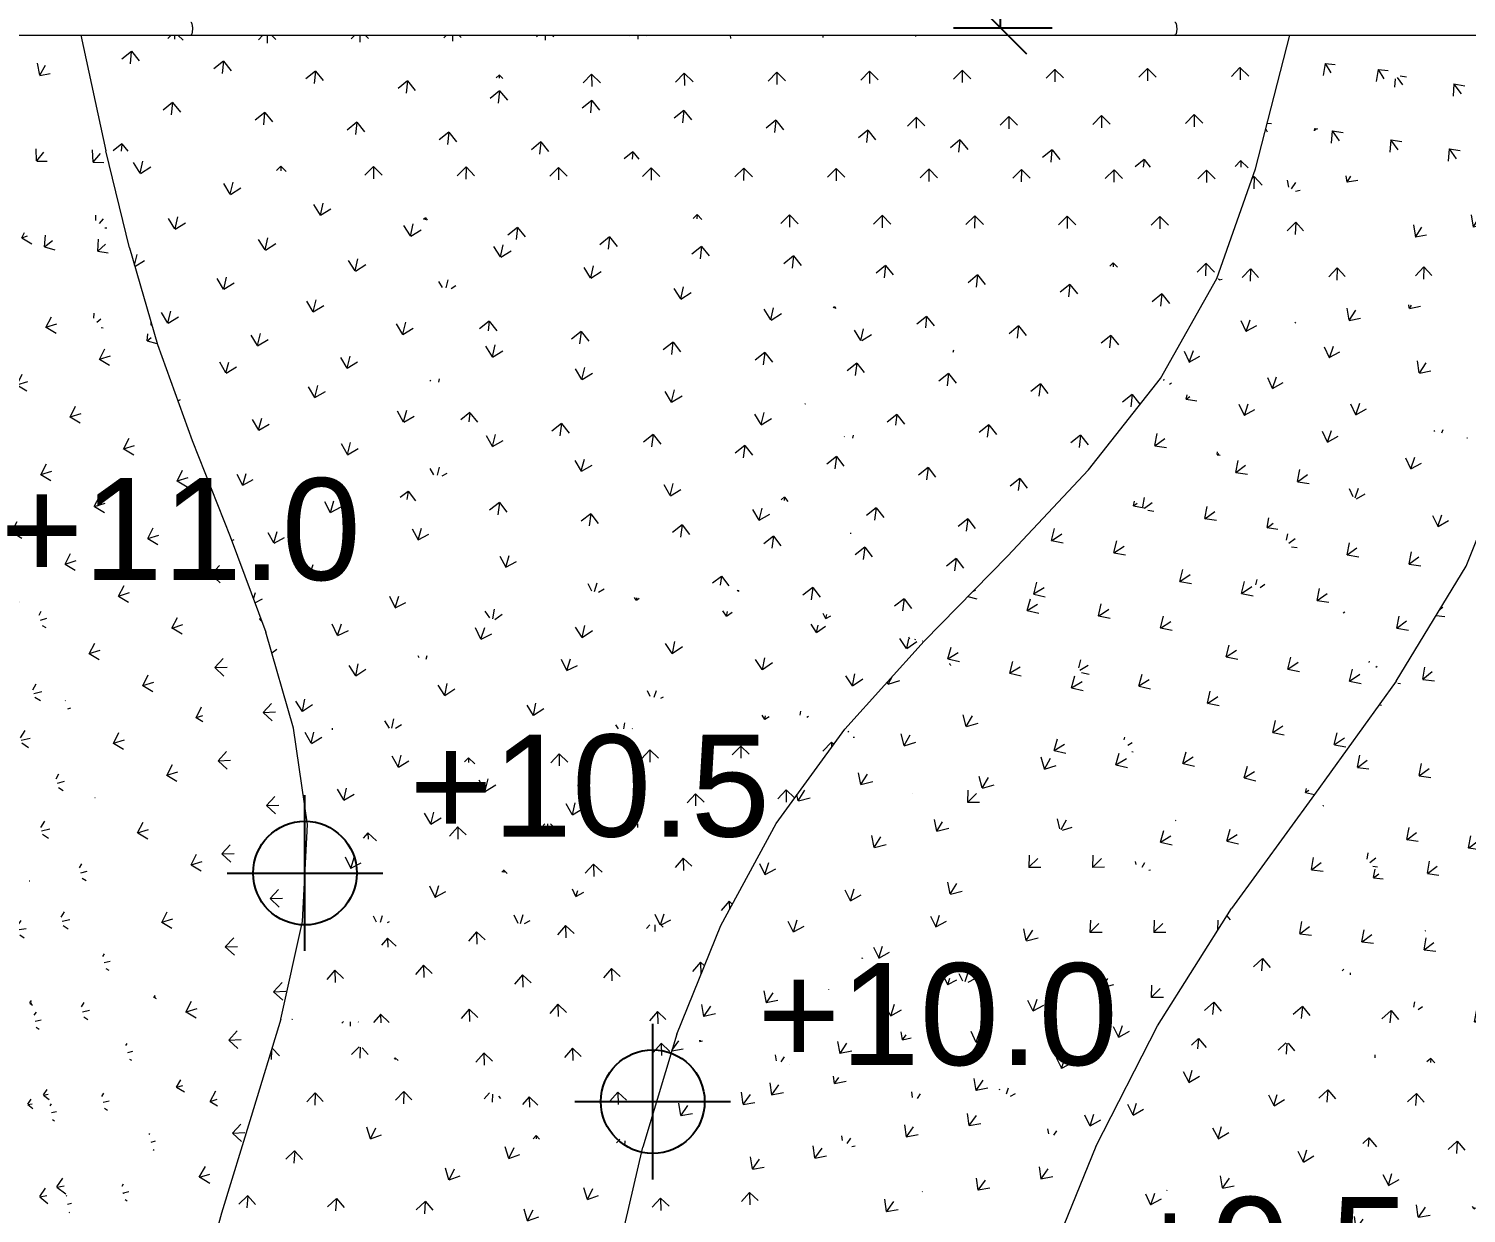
# Model space of a CAD drawing. Header units: millimetres. Extents: x 12827 to 178996, y -27589 to 73652.
# Drawn here: x 80428 to 85972, y -1413 to 3154 of the extents above; entities that cross this region are included whole.
import ezdxf

# ---------------------------------------------------------------- set-up
doc = ezdxf.new("R2010")
doc.units = ezdxf.units.MM
for name, color, linetype, lineweight in [('A-ANNO-DIMS', 211, 'Continuous', 5), ('A-ANNO-NOTE', 131, 'Continuous', 25), ('A-FLOR', 192, 'Continuous', 9), ('A-FLOR-HRAL', 11, 'Continuous', 9), ('A-FLOR-PATT', 8, 'Continuous', 9)]:
    doc.layers.add(name, color=color, linetype=linetype, lineweight=lineweight)
doc.styles.add('Arial_1', font='arial.ttf', dxfattribs={"height": 393.413174})
doc.styles.add('Arial_2', font='arial.ttf', dxfattribs={"width": 0.7, "height": 295.05988})
doc.dimstyles.new('Linear_-_1_5mm_Arial__Right_', dxfattribs={"dimscale": 304.8, "dimtxt": 300, "dimasz": 0.656168, "dimexe": 0.656168, "dimexo": 0.0625, "dimgap": 0.328084, "dimtad": 1, "dimdec": 0, "dimzin": 0, "dimdsep": 46, "dimtxsty": 'Arial_2', "dimblk1": 'OBLIQUE', "dimblk2": 'OBLIQUE', "dimsah": 1, "dimcen": 0.09, "dimadec": 0, "dimazin": 0, "dimtfac": 1, "dimtdec": 4, "dimtix": 1, "dimtmove": 0, "dimatfit": 3, "dimfxl": 0.656168, "dimfxlon": 1, "dimtvp": 1, "dimtolj": 1, "dimtzin": 0, "dimarcsym": 2})

# ---------------------------------------------------------------- blocks, each defined once
blk = doc.blocks.new('Railings 6 - Railings 6-15750741-Copy of 1_F')
at = {"layer": 'A-FLOR-HRAL'}
for p, q in [((79878.4, 3129.3), (81053.5, 3129.3)), ((81053.5, 3129.3), (84848.1, 3129.3)), ((84848.2, 3129.3), (86248.2, 3129.3))]:
    blk.add_line(p, q, dxfattribs=at)
for points, knots in [([(81052.8, 3179.1), (81053.3, 3179.4), (81054.3, 3179.4), (81055.8, 3177.6), (81057.1, 3174.3), (81058.2, 3169.6), (81059, 3163.9), (81059.5, 3155.4), (81059.1, 3144.2), (81057.5, 3135.3), (81055.8, 3130.9), (81054.8, 3129.8), (81054.3, 3129.5)], [0, 0, 0, 0, 0.083333, 0.166667, 0.25, 0.333333, 0.416667, 0.5, 0.666667, 0.833333, 0.916667, 1, 1, 1, 1]), ([(84847.3, 3179.1), (84847.9, 3179.4), (84849.1, 3179.4), (84850.9, 3177.6), (84852.5, 3174.3), (84853.8, 3169.6), (84854.7, 3163.9), (84855.3, 3155.4), (84855, 3146.5), (84853.8, 3138.8), (84852.4, 3134.2), (84850.9, 3130.9), (84849.6, 3129.8), (84849.1, 3129.5)], [0, 0, 0, 0, 0.083333, 0.166667, 0.25, 0.333333, 0.416667, 0.5, 0.666667, 0.75, 0.833333, 0.916667, 1, 1, 1, 1])]:
    blk.add_open_spline(points, degree=3, knots=knots, dxfattribs=at)
for points in [[(81054.3, 3129.5), (81053.8, 3129.2), (81053.3, 3129.2), (81052.8, 3129.5)], [(84849.1, 3129.5), (84848.5, 3129.2), (84847.8, 3129.2), (84847.2, 3129.5)]]:
    blk.add_open_spline(points, degree=3, dxfattribs=at)
blk = doc.blocks.new('DLN_Slab Level Mark - SSL-2mm_Type 2-2670448-Copy of 1_F')
at = {"layer": 'A-ANNO-NOTE'}
for p, q in [((0, 1.5), (0, -1.5)), ((-1.5, 0), (1.5, 0))]:
    blk.add_line(p, q, dxfattribs=at)
blk.add_circle((0, 0), 1, dxfattribs=at)
blk = doc.blocks.new('_Oblique')
at = {"color": 0, "linetype": 'ByBlock', "lineweight": -2}
blk.add_line((-0.5, -0.5), (0.5, 0.5), dxfattribs=at)
blk = doc.blocks.new('DIMBLOCK171-Copy of 1_F')
at = {"layer": 'A-ANNO-DIMS', "color": 0, "lineweight": -2, "transparency": 16777216}
for p, q in [((83994.5, 4657.5), (84375.4, 4657.5)), ((84175.4, 3157.5), (84175.4, 4657.5)), ((83994.5, 3157.5), (84375.4, 3157.5))]:
    blk.add_line(p, q, dxfattribs=at)
at = {"layer": 'Defpoints', "color": 0, "transparency": 16777216}
for p in [(83975.4, 4657.5), (84175.4, 4657.5), (83975.4, 3157.5)]:
    blk.add_point(p, dxfattribs=at)
at = {"layer": 'A-ANNO-DIMS', "color": 0, "lineweight": -2, "transparency": 16777216, "xscale": 200, "yscale": 200, "zscale": 200}
for p, rotation in [((84175.4, 4657.5), 90), ((84175.4, 3157.5), 270)]:
    blk.add_blockref('_Oblique', p, dxfattribs=dict(at, rotation=rotation))
at = {"layer": 'A-ANNO-DIMS', "color": 0, "transparency": 16777216, "insert": (84426, 3907.5), "char_height": 295.06, "width": 753.231, "attachment_point": 5, "rotation": 270, "style": 'Arial_2'}
blk.add_mtext('\\A1;1500', dxfattribs=at)

msp = doc.modelspace()

# ---------------------------------------------------------------- hatches: boundary and pattern name
at = {"layer": 'A-FLOR-PATT'}
h = msp.add_hatch(dxfattribs=at)
h.set_pattern_fill('FP_1875', color=256, style=0, pattern_type=2)
h.set_pattern_definition([(60.227, (9063.94, -25012.83), (-48.3869, 249.3253), [44.147, -288.832]), (10.522, (9063.94, -25012.83), (-48.38375, 249.32595), [40.76, -176.628]), (100.983, (9063.94, -25012.83), (-213.733, -39.7011), [47.621, -206.357])])
h.paths.add_polyline_path([(80725.95993, 2683.22551), (80629.12858, 3129.49363), (79899.29296, 3129.49363), (79899.29296, 3096.27722), (80704.07904, 2694.15849)], flags=0)
h = msp.add_hatch(dxfattribs=at)
h.set_pattern_fill('FP_1799', color=256, style=0, pattern_type=2)
h.set_pattern_definition([(264.125, (110854.86, -1587.93), (159.1468, -197.5225), [47.594, -311.383]), (219.165, (110854.86, -1587.93), (159.1436, -197.5247), [47.373, -205.284]), (308.858, (110854.86, -1587.93), (195.8929, 159.5662), [47.561, -206.098])])
h.paths.add_polyline_path([(85159.39384, 2614.03647), (80856.71154, 3129.49363), (80629.12858, 3129.49363), (80725.95993, 2683.22551), (85116.97619, 2614.69845)], flags=0)
h = msp.add_hatch(dxfattribs=at)
h.set_pattern_fill('FP_1819', color=256, style=0, pattern_type=2)
h.set_pattern_definition([(270.409, (107592.76, 4310.07), (179.8642, -177.7186), [47.606, -311.462]), (225.646, (107592.76, 4310.07), (179.8666, -177.7158), [47.553, -206.062]), (315.344, (107592.76, 4310.07), (177.3012, 181.341), [47.41, -205.444])])
h.paths.add_polyline_path([(85159.39384, 2614.03647), (85291.45698, 3129.49362), (80856.71154, 3129.49363), (85116.97619, 2619.11807)], flags=0)
h = msp.add_hatch(dxfattribs=at)
h.set_pattern_fill('FP_1665', color=256, style=0, pattern_type=2)
h.set_pattern_definition([(300.973, (91286.17, 35478.26), (204.2714, -22.8887), [42.229, -276.282]), (260.838, (91286.17, 35478.26), (204.2716, -22.8885), [47.52, -205.92]), (353.607, (91286.17, 35478.26), (40.3538, 250.2066), [38.541, -167.009])])
h.paths.add_polyline_path([(85159.39384, 2614.03647), (85958.0662, 3129.49362), (85291.45698, 3129.49362), (85256.38618, 2992.60839)], flags=0)
h = msp.add_hatch(dxfattribs=at)
h.set_pattern_fill('FP_1666', color=256, style=0, pattern_type=2)
h.set_pattern_definition([(306.007, (77833.63, 35299.3), (225.4226, -34.52474), [46.659, -305.268]), (265.764, (77833.63, 35299.3), (225.4227, -34.5241), [47.034, -203.816]), (351.293, (77833.63, 35299.3), (18.528, 250.1653), [42.76, -185.292])])
h.paths.add_polyline_path([(86149.15261, 2536.17741), (86009.35615, 3129.49362), (85958.0662, 3128.68518), (85159.39384, 2614.03647), (86002.76074, 2547.69328)], flags=0)
h = msp.add_hatch(dxfattribs=at)
h.set_pattern_fill('FP_1877', color=256, style=0, pattern_type=2)
h.set_pattern_definition([(43.168, (7725.13, -3656.95), (10.44935, 248.32606), [41.081, -268.772]), (350.43, (7725.13, -3656.95), (10.4452, 248.32636), [40.985, -177.6]), (87.591, (7725.13, -3656.95), (-215.54294, 36.34195), [46.602, -201.944])])
h.paths.add_polyline_path([(80925.04761, 1937.12334), (80816.33535, 2309.56999), (79899.29296, 3057.09929), (79889.29296, 3057.09929), (79889.29296, 3037.92076), (80899.9727, 1963.77289)], flags=0)
h = msp.add_hatch(dxfattribs=at)
h.set_pattern_fill('FP_1876', color=256, style=0, pattern_type=2)
h.set_pattern_definition([(50.153, (6659.7, -12827.15), (-11.8951, 252.0125), [42.679, -279.225]), (358.721, (6659.7, -12827.15), (-11.8928, 252.01225), [40.914, -177.292]), (92.702, (6659.7, -12827.15), (-218.1511, 4.8695), [47.305, -204.988])])
h.paths.add_polyline_path([(80816.33535, 2309.56999), (80725.95993, 2683.22551), (79899.29296, 3096.27722), (79899.86619, 3057.09929), (80779.80669, 2339.36504)], flags=0)
h = msp.add_hatch(dxfattribs=at)
h.set_pattern_fill('FP_1878', color=256, style=0, pattern_type=2)
h.set_pattern_definition([(38.174, (11563.32, 3989.15), (21.4247, 241.2003), [38.774, -253.68]), (343.831, (11563.32, 3989.15), (21.42496, 241.2006), [40.701, -176.37]), (84.924, (11563.32, 3989.15), (-208.48436, 60.44815), [45.403, -196.747])])
h.paths.add_polyline_path([(81058.91803, 1566.37203), (80925.04761, 1937.12334), (79889.29296, 3037.92076), (79889.29296, 3017.87331), (81018.69502, 1616.28866)], flags=0)
h = msp.add_hatch(dxfattribs=at)
h.set_pattern_fill('FP_1881', color=256, style=0, pattern_type=2)
h.set_pattern_definition([(17.196, (3758.93, 13429.96), (112.9033, 222.04135), [44.286, -289.738]), (329.123, (3758.93, 13429.96), (112.90255, 222.0415), [45.045, -195.194]), (63.047, (3758.93, 13429.96), (-206.1882, 123.2919), [46.706, -202.391])])
h.paths.add_polyline_path([(81172.16881, -1412.64519), (81058.91803, 1566.37203), (79889.29296, 3017.87331), (79889.29296, 2789.02585), (81069.33322, -1075.83841)], flags=0)
h = msp.add_hatch(dxfattribs=at)
h.set_pattern_fill('FP_1883', color=256, style=0, pattern_type=2)
h.set_pattern_definition([(15.096, (-4049.8, 9642.3), (127.25497, 219.46756), [46.968, -307.287]), (329.363, (-4049.8, 9642.3), (127.25365, 219.4689), [46.804, -202.815]), (59.893, (-4049.8, 9642.3), (-214.7737, 127.20756), [47.567, -206.125])])
h.paths.add_polyline_path([(81069.33322, -1783.93749), (81172.16881, -1412.64519), (79889.29296, 2789.02585), (79889.29296, 2727.39439), (80979.75751, -1441.48663)], flags=0)
h = msp.add_hatch(dxfattribs=at)
h.set_pattern_fill('FP_1879', color=256, style=0, pattern_type=2)
h.set_pattern_definition([(13.219, (-2335.54, 11842.16), (133.94, 215.18427), [46.833, -306.402]), (327.371, (-2335.54, 11842.16), (133.94025, 215.1843), [46.739, -202.537]), (58.1, (-2335.54, 11842.16), (-209.9359, 134.4099), [47.525, -205.94])])
h.paths.add_polyline_path([(80979.75751, -2154.88465), (81069.33322, -1783.93749), (79889.29296, 2727.39439), (79889.29296, 2660.67815), (80905.13229, -1825.33482)], flags=0)
h = msp.add_hatch(dxfattribs=at)
h.set_pattern_fill('FP_1798', color=256, style=0, pattern_type=2)
h.set_pattern_definition([(77.315, (-14596.75, -65772.14), (-134.33726, 215.30334), [47.542, -311.043]), (32.266, (-14596.75, -65772.14), (-134.33567, 215.3044), [47.249, -204.745]), (121.962, (-14596.75, -65772.14), (-213.0788, -134.52945), [47.583, -206.193])])
h.paths.add_polyline_path([(84792.78321, 1805.48646), (80725.95993, 2683.22551), (80816.33535, 2309.56999), (84515.45051, 1840.64317)], flags=0)
h = msp.add_hatch(dxfattribs=at)
h.set_pattern_fill('FP_1818', color=256, style=0, pattern_type=2)
h.set_pattern_definition([(263.78, (111895.64, -2829.43), (158.0423, -196.6479), [47.567, -311.205]), (219.097, (111895.64, -2829.43), (158.0424, -196.6485), [47.574, -206.156]), (308.788, (111895.64, -2829.43), (196.9146, 160.0106), [47.304, -204.982])])
h.paths.add_polyline_path([(84792.78321, 1805.48646), (85009.74468, 2190.8506), (80725.95993, 2683.22551), (84515.45051, 1865.34294)], flags=0)
h = msp.add_hatch(dxfattribs=at)
h.set_pattern_fill('FP_1820', color=256, style=0, pattern_type=2)
h.set_pattern_definition([(269.499, (108001.97, 3404.43), (176.9117, -180.2488), [47.589, -311.352]), (224.781, (108001.97, 3404.43), (176.9114, -180.2494), [47.562, -206.1]), (314.464, (108001.97, 3404.43), (180.052, 178.6774), [47.355, -205.206])])
h.paths.add_polyline_path([(85009.74468, 2190.8506), (85159.39384, 2614.03647), (80725.95993, 2683.22551), (84792.78321, 2215.78799)], flags=0)
h = msp.add_hatch(dxfattribs=at)
h.set_pattern_fill('FP_1873', color=256, style=0, pattern_type=2)
h.set_pattern_definition([(11.699, (-630.03, 13783.46), (139.00133, 211.5214), [46.637, -305.123]), (325.692, (-630.03, 13783.46), (138.9993, 211.5231), [46.636, -202.091]), (56.689, (-630.03, 13783.46), (-205.4514, 140.1953), [47.457, -205.649])])
h.paths.add_polyline_path([(80905.13229, -2527.034), (80979.75751, -2154.88465), (79889.29296, 2660.67815), (79889.29296, 2590.71591), (80847.14822, -2234.91304)], flags=0)
h = msp.add_hatch(dxfattribs=at)
h.set_pattern_fill('FP_1662', color=256, style=0, pattern_type=2)
h.set_pattern_definition([(267.785, (115814.69, 1134.18), (160.1212, -176.2873), [47.258, -309.181]), (225.969, (115814.7, 1134.18), (160.119, -176.289), [46.912, -203.286]), (312.248, (115814.7, 1134.18), (173.8993, 179.8827), [44.653, -193.498])])
h.paths.add_polyline_path([(86211.31776, 2027.21428), (85159.39384, 2614.03647), (85009.74468, 2190.8506), (86164.96306, 2033.5271)], flags=0)
h = msp.add_hatch(dxfattribs=at)
h.set_pattern_fill('FP_1664', color=256, style=0, pattern_type=2)
h.set_pattern_definition([(57.925, (3326.22, -32458.87), (-41.10924, 250.59452), [45.311, -296.445]), (9.937, (3326.22, -32458.87), (-41.11155, 250.59396), [42.371, -183.61]), (99.316, (3326.22, -32458.87), (-222.59165, -38.9933), [47.614, -206.329])])
h.paths.add_polyline_path([(86211.31776, 2027.21428), (86149.15261, 2536.17741), (85159.39384, 2614.03647), (86176.53046, 2046.62059)], flags=0)
h = msp.add_hatch(dxfattribs=at)
h.set_pattern_fill('FP_1872', color=256, style=0, pattern_type=2)
h.set_pattern_definition([(10.489, (1229.54, 15610.93), (142.5174, 208.447), [46.332, -303.126]), (324.239, (1229.54, 15610.93), (142.5185, 208.44656), [46.467, -201.358]), (55.639, (1229.54, 15610.93), (-201.10045, 144.83035), [47.346, -205.165])])
h.paths.add_polyline_path([(80847.14822, -2901.93287), (80905.13229, -2527.034), (79889.29296, 2590.71591), (79889.29296, 2520.6086), (80807.49594, -2677.45623)], flags=0)
h = msp.add_hatch(dxfattribs=at)
h.set_pattern_fill('FP_1880', color=256, style=0, pattern_type=2)
h.set_pattern_definition([(9.535, (3577.96, 17541.36), (144.3705, 205.8499), [45.81, -299.709]), (322.882, (3577.96, 17541.36), (144.3695, 205.8492), [46.176, -200.095]), (54.957, (3577.96, 17541.36), (-196.3758, 148.6125), [47.143, -204.286])])
h.paths.add_polyline_path([(80807.49594, -3281.12857), (80847.14822, -2901.93287), (79889.29296, 2520.6086), (79889.29296, 2454.71849), (80787.86609, -3158.50447)], flags=0)
h = msp.add_hatch(dxfattribs=at)
h.set_pattern_fill('FP_1865', color=256, style=0, pattern_type=2)
h.set_pattern_definition([(8.755, (7191.43, 19995.72), (143.92017, 203.4415), [44.799, -293.093]), (321.343, (7191.43, 19995.72), (143.9209, 203.4409), [45.629, -197.724]), (54.724, (7191.43, 19995.72), (-190.0355, 152.00954), [46.725, -202.477])])
h.paths.add_polyline_path([(80787.86609, -3666.16843), (80807.49594, -3281.12857), (79889.29296, 2454.71849), (79889.29296, 2398.23178), (80749.87671, -3409.78106)], flags=0)
h = msp.add_hatch(dxfattribs=at)
h.set_pattern_fill('FP_1861', color=256, style=0, pattern_type=2)
h.set_pattern_definition([(359.133, (17909.68, 30753.08), (163.16325, 177.1524), [42.691, -279.306]), (311.101, (17909.68, 30753.08), (163.1639, 177.1518), [45.292, -196.264]), (47.354, (17909.68, 30753.08), (-158.7969, 182.0243), [45.158, -195.685])])
h.paths.add_polyline_path([(79889.29296, -8088.80691), (80787.86609, -3666.16843), (79889.29296, 2398.23178), (79889.29296, -7330.18456)], flags=0)
h = msp.add_hatch(dxfattribs=at)
h.set_pattern_fill('FP_1800', color=256, style=0, pattern_type=2)
h.set_pattern_definition([(76.42, (-14856.14, -63967), (-130.6516, 217.60391), [47.491, -310.709]), (31.301, (-14856.14, -63967), (-130.65047, 217.6051), [47.126, -204.215]), (120.981, (-14856.14, -63967), (-214.75754, -130.58124), [47.59, -206.223])])
h.paths.add_polyline_path([(84515.45051, 1453.77675), (80816.33535, 2309.56999), (80925.04761, 1937.12334), (84203.09111, 1495.82714)], flags=0)
h = msp.add_hatch(dxfattribs=at)
h.set_pattern_fill('FP_1821', color=256, style=0, pattern_type=2)
h.set_pattern_definition([(262.964, (112357.9, -3933.28), (155.1607, -197.9276), [47.49, -310.702]), (218.366, (112357.9, -3933.28), (155.158, -197.9297), [47.598, -206.258]), (308.093, (112357.9, -3933.28), (199.0385, 157.5643), [47.155, -204.34])])
h.paths.add_polyline_path([(84515.45051, 1453.77675), (84792.78321, 1805.48646), (80816.33535, 2309.56999), (84203.09111, 1526.04135)], flags=0)
h = msp.add_hatch(dxfattribs=at)
h.set_pattern_fill('FP_1663', color=256, style=0, pattern_type=2)
h.set_pattern_definition([(71.015, (-194.18, -64431.77), (-102.2359, 220.12544), [47.513, -310.855]), (28.488, (-194.18, -64431.77), (-102.23715, 220.12483), [46.681, -202.285]), (114.912, (-194.18, -64431.77), (-218.8209, -118.7489), [45.508, -197.201])])
h.paths.add_polyline_path([(86154.65851, 1542.40506), (85009.74468, 2190.8506), (84792.78321, 1805.48646), (85971.63934, 1577.75994)], flags=0)
h = msp.add_hatch(dxfattribs=at)
h.set_pattern_fill('FP_1667', color=256, style=0, pattern_type=2)
h.set_pattern_definition([(56.885, (-2953.04, -39362.93), (-38.8397, 249.46276), [46.841, -306.459]), (11.329, (-2953.04, -39362.93), (-38.8379, 249.4633), [44.337, -192.126]), (98.85, (-2953.04, -39362.93), (-231.8544, -46.45444), [47.338, -205.131])])
h.paths.add_polyline_path([(86154.65851, 1542.40506), (86211.31776, 2027.21428), (85009.74468, 2190.8506), (86149.15261, 1545.52345)], flags=0)
h = msp.add_hatch(dxfattribs=at)
h.set_pattern_fill('FP_1802', color=256, style=0, pattern_type=2)
h.set_pattern_definition([(75.41, (-14829.2, -61571.88), (-126.3144, 220.22523), [47.385, -310.015]), (30.147, (-14829.2, -61571.88), (-126.31215, 220.22635), [46.91, -203.275]), (119.837, (-14829.2, -61571.88), (-216.34393, -125.649), [47.602, -206.277])])
h.paths.add_polyline_path([(84203.09111, 1121.09245), (80925.04761, 1937.12334), (81058.91803, 1566.37203), (84046.02536, 1143.33619)], flags=0)
h = msp.add_hatch(dxfattribs=at)
h.set_pattern_fill('FP_1816', color=256, style=0, pattern_type=2)
h.set_pattern_definition([(262.406, (112696.83, -4682.73), (153.074, -198.3054), [47.395, -310.078]), (217.916, (112696.83, -4682.73), (153.0728, -198.3058), [47.609, -206.304]), (307.665, (112696.83, -4682.73), (200.3137, 156.032), [46.971, -203.542])])
h.paths.add_polyline_path([(84203.09111, 1121.09245), (84515.45051, 1453.77675), (80925.04761, 1937.12334), (84118.11363, 1142.24661)], flags=0)
h = msp.add_hatch(dxfattribs=at)
h.set_pattern_fill('FP_1661', color=256, style=0, pattern_type=2)
h.set_pattern_definition([(36.229, (-8569.47, -21648.4), (47.83296, 246.22597), [47.42, -310.243]), (351.763, (-8569.47, -21648.4), (47.8318, 246.2263), [45.598, -197.59]), (79.007, (-8569.47, -21648.4), (-240.6799, 34.8393), [47.03, -203.799])])
h.paths.add_polyline_path([(85701.74192, 639.10758), (84792.78321, 1805.48646), (84515.45051, 1453.77675), (85664.77948, 664.49102)], flags=0)
h = msp.add_hatch(dxfattribs=at)
h.set_pattern_fill('FP_1660', color=256, style=0, pattern_type=2)
h.set_pattern_definition([(36.641, (-7116.75, -20611.19), (47.18804, 247.52506), [47.192, -308.755]), (351.626, (-7116.75, -20611.2), (47.1883, 247.5258), [45.186, -195.805]), (79.207, (-7116.75, -20611.2), (-238.4217, 35.095), [47.247, -204.737])])
h.paths.add_polyline_path([(85701.74192, 639.10758), (85971.63934, 1082.72908), (84792.78321, 1805.48646), (85116.97619, 1389.48094)], flags=0)
h = msp.add_hatch(dxfattribs=at)
h.set_pattern_fill('FP_1668', color=256, style=0, pattern_type=2)
h.set_pattern_definition([(71.744, (-364.03, -63118.23), (-104.34182, 222.05953), [47.613, -311.509]), (28.755, (-364.03, -63118.23), (-104.3418, 222.05903), [46.377, -200.966]), (115.168, (-364.03, -63118.23), (-216.8418, -118.98723), [46.004, -199.349])])
h.paths.add_polyline_path([(85971.63934, 1082.72908), (86154.65851, 1542.40506), (84792.78321, 1805.48646), (85300.32546, 1494.31201)], flags=0)
h = msp.add_hatch(dxfattribs=at)
h.set_pattern_fill('FP_1801', color=256, style=0, pattern_type=2)
h.set_pattern_definition([(73.948, (-14444.55, -58313.38), (-119.91395, 223.82713), [47.223, -308.955]), (28.476, (-14444.55, -58313.38), (-119.913, 223.8269), [46.586, -201.874]), (118.179, (-14444.55, -58313.38), (-218.4022, -118.461), [47.611, -206.314])])
h.paths.add_polyline_path([(83881.16746, 792.7375), (81058.91803, 1566.37203), (81205.53186, 1196.8357), (81752.61612, 1114.21019)], flags=0)
h = msp.add_hatch(dxfattribs=at)
h.set_pattern_fill('FP_1882', color=256, style=0, pattern_type=2)
h.set_pattern_definition([(2.177, (853, 18308.08), (172.65277, 186.29797), [47.625, -311.585]), (317.177, (853, 18308.08), (172.6529, 186.2981), [47.625, -206.375]), (47.177, (853, 18308.08), (-186.2981, 172.6529), [47.625, -206.375])])
h.paths.add_polyline_path([(81172.16881, -1412.64519), (81400.75653, -664.01562), (81483.89154, -288.1665), (81503.22045, 85.96514), (81449.58312, 457.58935), (81343.05358, 827.5605), (81172.16881, 1280.92641), (81058.91803, 1566.37203), (81121.48928, -79.5403)], flags=0)
h = msp.add_hatch(dxfattribs=at)
h.set_pattern_fill('FP_1817', color=256, style=0, pattern_type=2)
h.set_pattern_definition([(261.984, (113050.84, -5142.06), (151.2835, -198.2414), [47.307, -309.507]), (217.647, (113050.84, -5142.06), (151.284, -198.2416), [47.608, -206.3]), (307.348, (113050.84, -5142.06), (201.0417, 155.0846), [46.757, -202.615])])
h.paths.add_polyline_path([(83881.16746, 792.7375), (84203.09111, 1121.09245), (81069.33322, 1563.51702), (83754.13177, 827.5605)], flags=0)
h = msp.add_hatch(dxfattribs=at)
h.set_pattern_fill('FP_1658', color=256, style=0, pattern_type=2)
h.set_pattern_definition([(33.339, (-9137.56, -18626.69), (59.32688, 243.48505), [47.481, -310.64]), (348.991, (-9137.56, -18626.7), (59.3244, 243.485), [45.817, -198.54]), (76.307, (-9137.56, -18626.7), (-239.86053, 46.6619), [46.989, -203.619])])
h.paths.add_polyline_path([(85386.23061, 202.08046), (84515.45051, 1453.77675), (84203.09111, 1121.09245), (85116.97619, 411.22574)], flags=0)
h = msp.add_hatch(dxfattribs=at)
h.set_pattern_fill('FP_1657', color=256, style=0, pattern_type=2)
h.set_pattern_definition([(33.777, (-7731.4, -17737.4), (58.72047, 244.86942), [47.279, -309.325]), (348.905, (-7731.4, -17737.4), (58.72036, 244.8698), [45.416, -196.803]), (76.515, (-7731.4, -17737.4), (-237.69154, 46.6115), [47.215, -204.597])])
h.paths.add_polyline_path([(85386.23061, 202.08046), (85701.74192, 639.10758), (84515.45051, 1453.77675), (85116.97619, 589.1182)], flags=0)
h = msp.add_hatch(dxfattribs=at)
h.set_pattern_fill('FP_1804', color=256, style=0, pattern_type=2)
h.set_pattern_definition([(71.65, (-13612.28, -53973.11), (-109.7282, 229.00119), [47.029, -307.689]), (25.936, (-13612.28, -53973.11), (-109.7274, 229.00225), [46.162, -200.036]), (115.602, (-13612.28, -53973.11), (-221.4011, -107.6806), [47.612, -206.32])])
h.paths.add_polyline_path([(83575.14199, 454.01586), (81205.53186, 1196.8357), (81343.05358, 827.5605), (81752.61612, 759.01936)], flags=0)
h = msp.add_hatch(dxfattribs=at)
h.set_pattern_fill('FP_1815', color=256, style=0, pattern_type=2)
h.set_pattern_definition([(78.621, (-9745.68, -70566.5), (-138.53266, 206.09124), [47.323, -309.608]), (34.54, (-9745.68, -70566.5), (-138.5337, 206.0904), [47.563, -206.105]), (123.909, (-9745.68, -70566.5), (-208.95335, -143.82504), [46.561, -201.763])])
h.paths.add_polyline_path([(83575.14199, 454.01586), (83881.16746, 792.7375), (81205.53186, 1196.8357), (83563.74249, 457.58935)], flags=0)
h = msp.add_hatch(dxfattribs=at)
h.set_pattern_fill('FP_1656', color=256, style=0, pattern_type=2)
h.set_pattern_definition([(31.308, (-9581.51, -15795.12), (67.32804, 241.84287), [47.479, -310.628]), (346.849, (-9581.51, -15795.12), (67.3275, 241.8434), [45.949, -199.112]), (74.443, (-9581.51, -15795.12), (-238.6338, 55.75654), [47.07, -203.97])])
h.paths.add_polyline_path([(85066.36975, -237.81237), (84203.09111, 1121.09245), (83881.16746, 792.7375), (84884.34612, -79.5403)], flags=0)
h = msp.add_hatch(dxfattribs=at)
h.set_pattern_fill('FP_1659', color=256, style=0, pattern_type=2)
h.set_pattern_definition([(31.773, (-8069.06, -14832.6), (66.67934, 243.27773), [47.25, -309.133]), (346.754, (-8069.06, -14832.6), (66.6806, 243.2766), [45.517, -197.239]), (74.672, (-8069.06, -14832.6), (-236.29675, 55.62333), [47.297, -204.953])])
h.paths.add_polyline_path([(85066.36975, -237.81237), (85386.23061, 202.08046), (84203.09111, 1121.09245), (84965.82342, -79.5403)], flags=0)
h = msp.add_hatch(dxfattribs=at)
h.set_pattern_fill('FP_1515', color=256, style=0, pattern_type=2)
h.set_pattern_definition([(38.444, (-6371.14, -23874.93), (41.10786, 247.90318), [47.187, -308.718]), (353.608, (-6371.14, -23874.93), (41.1097, 247.90335), [44.837, -194.292]), (80.585, (-6371.14, -23874.93), (-237.6427, 26.6192), [47.117, -204.172])])
h.paths.add_polyline_path([(86836.3848, 68.01989), (85971.63934, 1082.72908), (85701.74192, 639.10758), (86273.05301, 351.55567)], flags=0)
h = msp.add_hatch(dxfattribs=at)
h.set_pattern_fill('FP_1803', color=256, style=0, pattern_type=2)
h.set_pattern_definition([(78.843, (-9958.68, -63045.94), (-136.8678, 213.2316), [47.329, -309.648]), (33.633, (-9958.68, -63045.94), (-136.86714, 213.2317), [46.378, -200.97]), (122.695, (-9958.68, -63045.94), (-205.94246, -136.99746), [47.508, -205.87])])
h.paths.add_polyline_path([(83575.14199, 454.01586), (81343.05358, 827.5605), (81449.58312, 457.58935), (81752.61612, 457.07989)], flags=0)
h = msp.add_hatch(dxfattribs=at)
h.set_pattern_fill('FP_1650', color=256, style=0, pattern_type=2)
h.set_pattern_definition([(60.269, (-12223.77, -52225.96), (-61.88638, 237.52641), [47.515, -310.863]), (17.091, (-12223.77, -52225.96), (-61.8857, 237.52677), [47.004, -203.684]), (104.604, (-12223.77, -52225.96), (-239.6158, -73.6774), [46.023, -199.433])])
h.paths.add_polyline_path([(85066.36975, -237.81237), (83881.16746, 792.7375), (83575.14199, 454.01586), (84781.02908, -105.43371)], flags=0)
h = msp.add_hatch(dxfattribs=at)
h.set_pattern_fill('FP_1506', color=256, style=0, pattern_type=2)
h.set_pattern_definition([(36.797, (-7077.86, -22712.4), (47.7667, 246.04963), [47.304, -309.484]), (352.26, (-7077.86, -22712.4), (47.76565, 246.0497), [45.023, -195.1]), (79.014, (-7077.86, -22712.4), (-237.93587, 32.33786), [46.996, -203.648])])
h.paths.add_polyline_path([(86533.91121, -393.54914), (85701.74192, 639.10758), (85386.23061, 202.08046), (86273.05301, -258.16751)], flags=0)
h = msp.add_hatch(dxfattribs=at)
h.set_pattern_fill('FP_1512', color=256, style=0, pattern_type=2)
h.set_pattern_definition([(36.981, (-6316.74, -22448.45), (47.46663, 246.6411), [47.203, -308.822]), (352.195, (-6316.74, -22448.45), (47.469, 246.6405), [44.841, -194.312]), (79.106, (-6316.74, -22448.45), (-236.9381, 32.47683), [47.094, -204.073])])
h.paths.add_polyline_path([(86533.91121, -393.54914), (86836.3848, 68.01989), (85701.74192, 639.10758), (86280.86631, -79.5403)], flags=0)
h = msp.add_hatch(dxfattribs=at)
h.set_pattern_fill('FP_1822', color=256, style=0, pattern_type=2)
h.set_pattern_definition([(270.232, (109056.73, 4694.79), (175.6905, -169.429), [46.934, -307.062]), (226.646, (109056.73, 4694.79), (175.6927, -169.427), [47.593, -206.236]), (316.04, (109056.73, 4694.79), (174.2545, 184.566), [45.764, -198.312])])
h.paths.add_polyline_path([(83310.05879, 90.4935), (83575.14199, 454.01586), (81449.58312, 457.58935), (83096.60297, 132.61109)], flags=0)
h = msp.add_hatch(dxfattribs=at)
h.set_pattern_fill('FP_1823', color=256, style=0, pattern_type=2)
h.set_pattern_definition([(76.23, (-8436.56, -59772.15), (-125.2926, 219.42422), [47.366, -309.894]), (31.237, (-8436.56, -59772.15), (-125.2907, 219.425), [46.124, -199.869]), (119.727, (-8436.56, -59772.15), (-210.32893, -127.56983), [47.377, -205.299])])
h.paths.add_polyline_path([(81503.22045, 85.96514), (83310.05879, 90.4935), (81449.58312, 457.58935), (81502.56686, 90.4935)], flags=0)
h = msp.add_hatch(dxfattribs=at)
h.set_pattern_fill('FP_1648', color=256, style=0, pattern_type=2)
h.set_pattern_definition([(58.08, (-13376.74, -47877.15), (-51.5841, 242.32965), [47.613, -311.509]), (14.509, (-13376.74, -47877.15), (-51.5823, 242.32927), [46.766, -202.653]), (102.017, (-13376.74, -47877.15), (-241.4642, -62.4887), [46.455, -201.304])])
h.paths.add_polyline_path([(84781.02908, -689.46294), (83575.14199, 454.01586), (83310.05879, 90.4935), (84542.83113, -563.16261)], flags=0)
h = msp.add_hatch(dxfattribs=at)
h.set_pattern_fill('FP_1653', color=256, style=0, pattern_type=2)
h.set_pattern_definition([(44.485, (-13251.4, -29767.78), (9.76543, 250.86536), [47.508, -310.82]), (0.052, (-13251.4, -29767.78), (9.7653, 250.86597), [46.102, -199.776]), (87.77, (-13251.4, -29767.78), (-245.87776, -0.2198), [47.073, -203.983])])
h.paths.add_polyline_path([(84781.02908, -689.46294), (85066.36975, -237.81237), (83575.14199, 454.01586), (84755.53659, -665.28976)], flags=0)
h = msp.add_hatch(dxfattribs=at)
h.set_pattern_fill('FP_1505', color=256, style=0, pattern_type=2)
h.set_pattern_definition([(37.176, (-9041.98, -22759.22), (44.86762, 246.78103), [47.358, -309.84]), (352.647, (-9041.98, -22759.22), (44.86654, 246.7813), [45.324, -196.405]), (79.696, (-9041.98, -22759.22), (-239.74174, 30.93675), [47.03, -203.797])])
h.paths.add_polyline_path([(86273.05301, -890.34977), (85386.23061, 202.08046), (85066.36975, -237.81237), (86050.38722, -769.93892)], flags=0)
h = msp.add_hatch(dxfattribs=at)
h.set_pattern_fill('FP_1510', color=256, style=0, pattern_type=2)
h.set_pattern_definition([(37.698, (-7069.4, -21285.14), (43.95703, 248.40944), [47.02, -307.626]), (352.408, (-7069.4, -21285.14), (43.95564, 248.4092), [44.765, -193.982]), (79.966, (-7069.4, -21285.14), (-236.6554, 31.5405), [47.3, -204.968])])
h.paths.add_polyline_path([(86273.05301, -890.34977), (86533.91121, -393.54914), (85386.23061, 202.08046), (86237.25097, -846.24711)], flags=0)
h = msp.add_hatch(dxfattribs=at)
h.set_pattern_fill('FP_1811', color=256, style=0, pattern_type=2)
h.set_pattern_definition([(72.408, (-7150.2, -56480.5), (-108.6823, 226.5226), [47.479, -310.632]), (27.898, (-7150.2, -56480.5), (-108.68254, 226.52256), [46.02, -199.421]), (115.631, (-7150.2, -56480.5), (-216.91673, -114.84097), [47.109, -204.137])])
h.paths.add_polyline_path([(83096.60297, -303.26953), (81503.22045, 85.96514), (81483.89154, -288.1665), (81752.61612, -290.68311)], flags=0)
h = msp.add_hatch(dxfattribs=at)
h.set_pattern_fill('FP_1814', color=256, style=0, pattern_type=2)
h.set_pattern_definition([(271.351, (108802.06, 6978.22), (177.3523, -166.0517), [47.051, -307.829]), (228.159, (108802.06, 6978.22), (177.3517, -166.053), [47.499, -205.828]), (316.884, (108802.06, 6978.22), (168.9876, 188.7262), [45.554, -197.401])])
h.paths.add_polyline_path([(83096.60297, -303.26953), (83310.05879, 90.4935), (81503.22045, 85.96514), (83034.77679, -288.1665)], flags=0)
h = msp.add_hatch(dxfattribs=at)
h.set_pattern_fill('FP_1647', color=256, style=0, pattern_type=2)
h.set_pattern_definition([(72.04, (-8184.06, -63228.83), (-109.43538, 221.07843), [47.554, -311.12]), (28.63, (-8184.06, -63228.83), (-109.43334, 221.07865), [47.003, -203.682]), (116.335, (-8184.06, -63228.83), (-220.03507, -120.1147), [46.253, -200.428])])
h.paths.add_polyline_path([(84781.02908, -689.46294), (83310.05879, 90.4935), (83096.60297, -303.26953), (84744.11369, -680.99924)], flags=0)
h = msp.add_hatch(dxfattribs=at)
h.set_pattern_fill('FP_1503', color=256, style=0, pattern_type=2)
h.set_pattern_definition([(264.334, (113360.3, -3878.94), (153.489, -184.4018), [47, -307.494]), (221.772, (113360.3, -3878.94), (153.491, -184.4006), [47.387, -205.344]), (309.773, (113360.3, -3878.94), (188.4875, 168.3606), [44.986, -194.937])])
h.paths.add_polyline_path([(86273.05301, -890.34977), (85066.36975, -237.81237), (84781.02908, -689.46294), (86050.38722, -860.36994)], flags=0)
h = msp.add_hatch(dxfattribs=at)
h.set_pattern_fill('FP_1797', color=256, style=0, pattern_type=2)
h.set_pattern_definition([(271.741, (108176.63, 9093.05), (176.2188, -169.2623), [47.467, -310.552]), (228.759, (108176.63, 9093.05), (176.221, -169.2598), [47.026, -203.781]), (316.154, (108176.63, 9093.05), (165.3406, 188.5927), [45.814, -198.528])])
h.paths.add_polyline_path([(82927.83905, -721.67617), (81483.89154, -288.1665), (81400.75653, -664.01562), (81752.61612, -677.30136)], flags=0)
h = msp.add_hatch(dxfattribs=at)
h.set_pattern_fill('FP_1812', color=256, style=0, pattern_type=2)
h.set_pattern_definition([(271.767, (108720.95, 8336.48), (177.1215, -165.7283), [47.203, -308.823]), (228.852, (108720.95, 8336.48), (177.1231, -165.7265), [47.342, -205.15]), (316.903, (108720.95, 8336.48), (166.1451, 190.1275), [45.481, -197.084])])
h.paths.add_polyline_path([(82927.83905, -721.67617), (83096.60297, -303.26953), (81483.89154, -288.1665), (82795.75235, -682.02039)], flags=0)
h = msp.add_hatch(dxfattribs=at)
h.set_pattern_fill('FP_1646', color=256, style=0, pattern_type=2)
h.set_pattern_definition([(56.566, (-13622.88, -42613.11), (-43.3201, 247.07147), [47.54, -311.028]), (12.219, (-13622.88, -42613.11), (-43.32275, 247.071), [46.212, -200.253]), (99.945, (-13622.88, -42613.11), (-240.882, -52.16177), [47.033, -203.808])])
h.paths.add_polyline_path([(84542.83113, -1155.53652), (83096.60297, -303.26953), (82927.83905, -721.67617), (83575.14199, -895.57119)], flags=0)
h = msp.add_hatch(dxfattribs=at)
h.set_pattern_fill('FP_1654', color=256, style=0, pattern_type=2)
h.set_pattern_definition([(72.125, (-8240.52, -63036.24), (-109.66008, 221.33017), [47.571, -311.232]), (28.664, (-8240.52, -63036.24), (-109.6598, 221.3297), [46.967, -203.523]), (116.356, (-8240.52, -63036.24), (-219.7923, -120.15046), [46.314, -200.693])])
h.paths.add_polyline_path([(84542.83113, -1155.53652), (84781.02908, -689.46294), (83096.60297, -303.26953), (84348.19045, -1040.83413)], flags=0)
h = msp.add_hatch(dxfattribs=at)
h.set_pattern_fill('FP_1796', color=256, style=0, pattern_type=2)
h.set_pattern_definition([(269.225, (110001.23, 6321.08), (168.5267, -175.9356), [47.416, -310.216]), (226.339, (110001.23, 6321.08), (168.5256, -175.9357), [47.083, -204.027]), (313.768, (110001.23, 6321.08), (173.3631, 181.6642), [45.68, -197.947])])
h.paths.add_polyline_path([(82795.75235, -1158.45337), (81400.75653, -664.01562), (81286.49916, -1039.46912), (82692.32819, -1150.29977)], flags=0)
h = msp.add_hatch(dxfattribs=at)
h.set_pattern_fill('FP_1813', color=256, style=0, pattern_type=2)
h.set_pattern_definition([(271.211, (108853.87, 8346.48), (174.6846, -169.276), [47.366, -309.891]), (228.348, (108853.87, 8346.48), (174.6865, -169.2737), [47.152, -204.325]), (315.901, (108853.87, 8346.48), (167.1343, 187.9013), [45.609, -197.638])])
h.paths.add_polyline_path([(82795.75235, -1158.45337), (82927.83905, -721.67617), (81400.75653, -664.01562), (82692.32819, -1121.79605)], flags=0)
h = msp.add_hatch(dxfattribs=at)
h.set_pattern_fill('FP_1504', color=256, style=0, pattern_type=2)
h.set_pattern_definition([(73.436, (-4759.53, -65852.43), (-113.1112, 216.94735), [47.533, -310.981]), (30.471, (-4759.53, -65852.43), (-113.11, 216.94826), [46.842, -202.982]), (117.536, (-4759.53, -65852.43), (-215.3203, -126.68685), [45.874, -198.789])])
h.paths.add_polyline_path([(86050.38722, -1417.37977), (84781.02908, -689.46294), (84542.83113, -1155.53652), (85862.49089, -1384.74458)], flags=0)
h = msp.add_hatch(dxfattribs=at)
h.set_pattern_fill('FP_1511', color=256, style=0, pattern_type=2)
h.set_pattern_definition([(265.719, (112297.1, -1457.83), (157.4973, -184.7493), [47.34, -309.72]), (222.932, (112297.1, -1457.83), (157.498, -184.7491), [47.159, -204.356]), (310.447, (112297.1, -1457.83), (184.1517, 171.313), [45.52, -197.251])])
h.paths.add_polyline_path([(86050.38722, -1417.37977), (86273.05301, -890.34977), (84781.02908, -689.46294), (85862.49089, -1309.63011)], flags=0)
h = msp.add_hatch(dxfattribs=at)
h.set_pattern_fill('FP_1649', color=256, style=0, pattern_type=2)
h.set_pattern_definition([(54.835, (-13800.15, -38942.56), (-35.23748, 249.42044), [47.403, -310.133]), (10.079, (-13800.15, -38942.56), (-35.23784, 249.4204), [45.925, -199.009]), (98.042, (-13800.15, -38942.56), (-241.15454, -42.86683), [47.231, -204.666])])
h.paths.add_polyline_path([(84348.19045, -1634.85329), (82927.83905, -721.67617), (82795.75235, -1158.45337), (84258.49447, -1607.3281)], flags=0)
h = msp.add_hatch(dxfattribs=at)
h.set_pattern_fill('FP_1652', color=256, style=0, pattern_type=2)
h.set_pattern_definition([(54.6, (-14063.82, -40047.98), (-34.70128, 248.7497), [47.511, -310.84]), (10.145, (-14063.82, -40047.98), (-34.7033, 248.7495), [46.15, -199.984]), (97.942, (-14063.82, -40047.98), (-242.28683, -43.35274), [47.092, -204.067])])
h.paths.add_polyline_path([(84348.19045, -1634.85329), (84542.83113, -1155.53652), (82927.83905, -721.67617), (84305.3779, -1607.3281)], flags=0)
h = msp.add_hatch(dxfattribs=at)
h.set_pattern_fill('FP_1795', color=256, style=0, pattern_type=2)
h.set_pattern_definition([(266.721, (111193.32, 3604.45), (160.7586, -184.2467), [47.478, -310.625]), (223.712, (111193.32, 3604.45), (160.759, -184.246), [47.014, -203.727]), (311.105, (111193.32, 3604.45), (181.2421, 173.2687), [45.848, -198.673])])
h.paths.add_polyline_path([(82692.32819, -1607.3281), (81286.49916, -1039.46912), (81172.16881, -1412.64519), (82609.55186, -1596.72715)], flags=0)
h = msp.add_hatch(dxfattribs=at)
h.set_pattern_fill('FP_1810', color=256, style=0, pattern_type=2)
h.set_pattern_definition([(63.917, (-9223.98, -47846.94), (-72.86616, 239.72758), [47.489, -310.696]), (19.59, (-9223.98, -47846.94), (-72.8653, 239.7276), [45.844, -198.659]), (106.907, (-9223.98, -47846.94), (-230.35, -81.9795), [46.979, -203.577])])
h.paths.add_polyline_path([(82692.32819, -1607.3281), (82795.75235, -1158.45337), (81286.49916, -1039.46912), (82663.52557, -1595.69381)], flags=0)
h = msp.add_hatch(dxfattribs=at)
h.set_pattern_fill('FP_1644', color=256, style=0, pattern_type=2)
h.set_pattern_definition([(272.24, (106096.99, 8182.38), (178.8811, -168.0278), [47.469, -310.568]), (229.008, (106097, 8182.38), (178.8803, -168.0286), [47.132, -204.239]), (316.792, (106097, 8182.38), (164.8868, 189.736), [46.017, -199.405])])
h.paths.add_polyline_path([(84348.19045, -1634.85329), (82795.75235, -1158.45337), (82692.32819, -1607.3281), (82927.83905, -1611.24296)], flags=0)
h = msp.add_hatch(dxfattribs=at)
h.set_pattern_fill('FP_1500', color=256, style=0, pattern_type=2)
h.set_pattern_definition([(71.76, (-7137.49, -62550.23), (-106.3529, 222.81907), [47.613, -311.51]), (28.396, (-7137.5, -62550.23), (-106.35475, 222.8188), [46.627, -202.05]), (115.515, (-7137.5, -62550.23), (-218.7577, -118.2577), [46.294, -200.606])])
h.paths.add_polyline_path([(85862.49089, -1969.6369), (84542.83113, -1155.53652), (84348.19045, -1634.85329), (85705.94104, -1935.02665)], flags=0)
h = msp.add_hatch(dxfattribs=at)
h.set_pattern_fill('FP_1509', color=256, style=0, pattern_type=2)
h.set_pattern_definition([(55.257, (-12401.7, -41454.08), (-35.96154, 248.59222), [47.429, -310.305]), (10.711, (-12401.7, -41454.08), (-35.9606, 248.5917), [45.766, -198.32]), (98.232, (-12401.7, -41454.08), (-239.83226, -45.36805), [47.096, -204.083])])
h.paths.add_polyline_path([(85862.49089, -1969.6369), (86050.38722, -1417.37977), (84542.83113, -1155.53652), (85705.94104, -1873.06103)], flags=0)

# ---------------------------------------------------------------- linework, layer by layer
at = {"layer": 'A-FLOR'}
for p, q in [((80629.12858, 3129.49363), (80725.95993, 2683.22551)), ((85159.39384, 2614.03647), (85291.45698, 3129.49363)), ((80816.33535, 2309.56999), (80725.95993, 2683.22551)), ((85009.74468, 2190.8506), (85159.39384, 2614.03647)), ((80816.33535, 2309.56999), (80925.04761, 1937.12334)), ((84792.78321, 1805.48646), (85009.74468, 2190.8506)), ((80925.04761, 1937.12334), (81058.91803, 1566.37203)), ((84515.45051, 1453.77675), (84792.78321, 1805.48646)), ((81058.91803, 1566.37203), (81205.53186, 1196.8357)), ((85971.63934, 1082.72908), (86154.65851, 1542.40506)), ((84515.45051, 1453.77675), (84203.09111, 1121.09245)), ((81205.53186, 1196.8357), (81343.05358, 827.5605)), ((84203.09111, 1121.09245), (83881.16746, 792.7375)), ((85701.74192, 639.10758), (85971.63934, 1082.72908)), ((81449.58312, 457.58935), (81343.05358, 827.5605)), ((83575.14199, 454.01586), (83881.16746, 792.7375)), ((85701.74192, 639.10758), (85386.23061, 202.08046)), ((81503.22045, 85.96514), (81449.58312, 457.58935)), ((83310.05879, 90.4935), (83575.14199, 454.01586)), ((85386.23061, 202.08046), (85066.36975, -237.81237)), ((81483.89154, -288.1665), (81503.22045, 85.96514)), ((83096.60297, -303.26953), (83310.05879, 90.4935)), ((84781.02908, -689.46294), (85066.36975, -237.81237)), ((81400.75653, -664.01562), (81483.89154, -288.1665)), ((82927.83905, -721.67617), (83096.60297, -303.26953)), ((81400.75653, -664.01562), (81286.49916, -1039.46912)), ((84542.83113, -1155.53652), (84781.02908, -689.46294)), ((82927.83905, -721.67617), (82795.75235, -1158.45337)), ((81286.49916, -1039.46912), (81172.16881, -1412.64519)), ((82692.32819, -1607.3281), (82795.75235, -1158.45337)), ((84542.83113, -1155.53652), (84348.19045, -1634.85329)), ((81172.16881, -1412.64519), (81069.33322, -1783.93749))]:
    msp.add_line(p, q, dxfattribs=at)

# ---------------------------------------------------------------- block references
at = {"layer": 'A-ANNO-NOTE'}
for p, xscale, yscale, zscale, rotation in [((81493.55599, -101.10068), 200, 200, 200, 90.00000000000001), ((82834.65011, -982.29249), 200.0000000000001, 200.0000000000001, 200.0000000000001, 90.0000000000008)]:
    msp.add_blockref('DLN_Slab Level Mark - SSL-2mm_Type 2-2670448-Copy of 1_F', p, dxfattribs=dict(at, xscale=xscale, yscale=yscale, zscale=zscale, rotation=rotation))
at = {"layer": 'A-FLOR-HRAL'}
msp.add_blockref('Railings 6 - Railings 6-15750741-Copy of 1_F', (0, 0), dxfattribs=at)

# ---------------------------------------------------------------- texts
at = {"layer": 'A-ANNO-NOTE', "lineweight": 5, "char_height": 393.413174, "attachment_point": 1, "line_spacing_factor": 0.938532, "style": 'Arial_1'}
for s, insert, width in [('+11.0', (80318.54621, 1421.83833), 1656), ('+10.5', (81896.35099, 432.95408), 1656), ('+10.0', (83237.4451, -448.23773), 1656), ('+9.5', (84667.94894, -1349.89775), 1291.2)]:
    msp.add_mtext(s, dxfattribs=dict(at, insert=insert, width=width))

# ---------------------------------------------------------------- dimensions: what is measured, and where the dimension line sits
at = {"layer": 'A-ANNO-DIMS'}
dim = msp.add_linear_dim(base=(84175.40036, 4657.48546), p1=(83975.40036, 3157.48546), p2=(83975.40036, 4657.48546), angle=90, dimstyle='Linear_-_1_5mm_Arial__Right_', override={"dimtad": 4, "dimpost": '<>', "dimfxl": 1499.999996}, dxfattribs=at)
dim.commit()
dim.dimension.update_dxf_attribs({"geometry": 'DIMBLOCK171-Copy of 1_F', "text_midpoint": (84426.04996, 3907.48546)})

doc.saveas('drawing.dxf')
